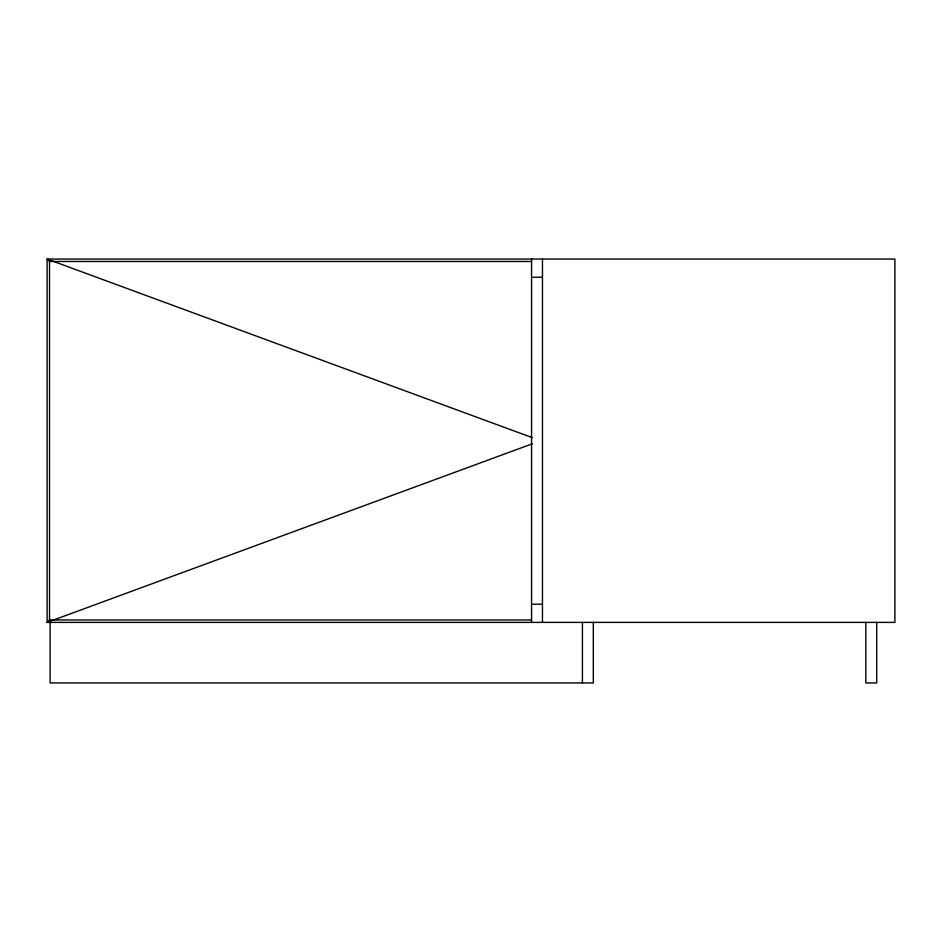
<?xml version="1.0" encoding="UTF-8"?>
<svg xmlns="http://www.w3.org/2000/svg" width="942" height="942" viewBox="0 0 942 942"><rect width="100%" height="100%" fill="white"/><g stroke="black" fill="none" stroke-linecap="round" stroke-linejoin="round"><path stroke-width="1.41" d="M531.064 619.966L49.526 619.966L47.1 622.391L47.1 259.05L894.9 259.05L894.9 622.391L47.1 622.391L532.371 443.764M532.371 437.677L47.1 259.05L49.526 261.476L531.064 261.476M532.772 277.219L542.462 277.219M532.772 604.222L542.462 604.222M876.731 622.391L876.731 682.95L865.828 682.95L865.828 622.391M593.33 622.391L593.33 682.95L50.126 682.95L50.126 622.391M582.427 622.391L582.427 682.95M542.462 259.05L542.462 622.391M531.559 259.05L531.559 622.391M49.526 261.476L49.526 619.966"/></g></svg>
